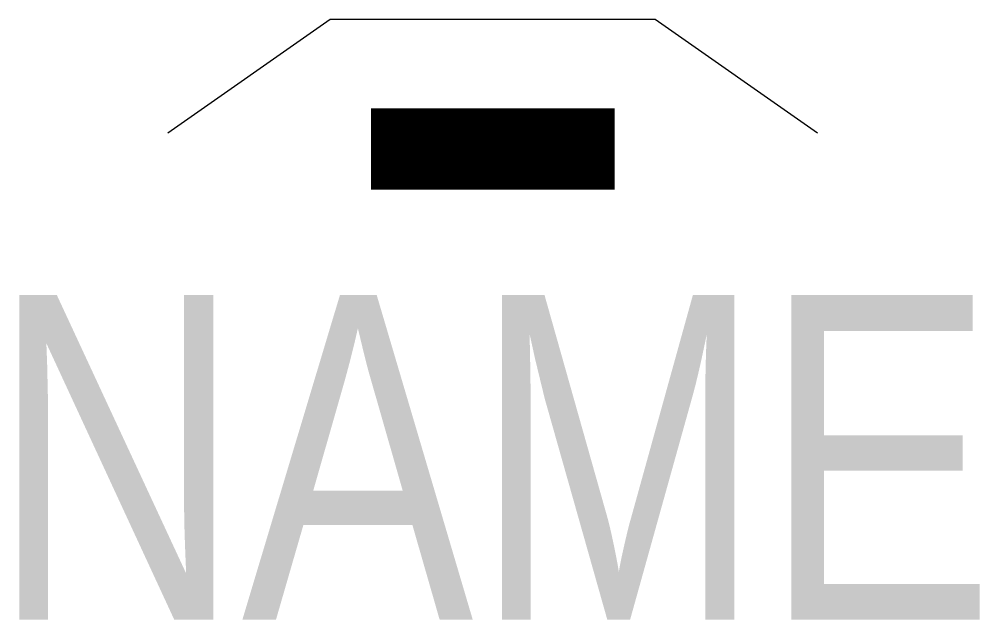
# Model space of a CAD drawing. Header units: millimetres. Extents: x -2.92 to 3, y -6.5 to -2.8.
import ezdxf
from ezdxf.enums import TextEntityAlignment as Align

# ---------------------------------------------------------------- set-up
doc = ezdxf.new("R2010")
doc.units = ezdxf.units.MM
doc.layers.add('297TF', color=5, linetype='Continuous')

msp = doc.modelspace()

# ---------------------------------------------------------------- linework, layer by layer
at = {"const_width": 0.5}
msp.add_lwpolyline([(-0.75, -3.6), (0.75, -3.6)], dxfattribs=at)
at = {"layer": '297TF', "color": 0, "linetype": 'Continuous'}
for p, q in [((-2, -3.5), (-1, -2.8)), ((-1, -2.8), (1, -2.8)), ((1, -2.8), (2, -3.5))]:
    msp.add_line(p, q, dxfattribs=at)

# ---------------------------------------------------------------- texts
at = {"width": 0.8}
msp.add_attdef('NAME', text='XJQ', height=2, dxfattribs=at).set_placement((0, -5.5), align=Align.MIDDLE)

doc.saveas('drawing.dxf')
